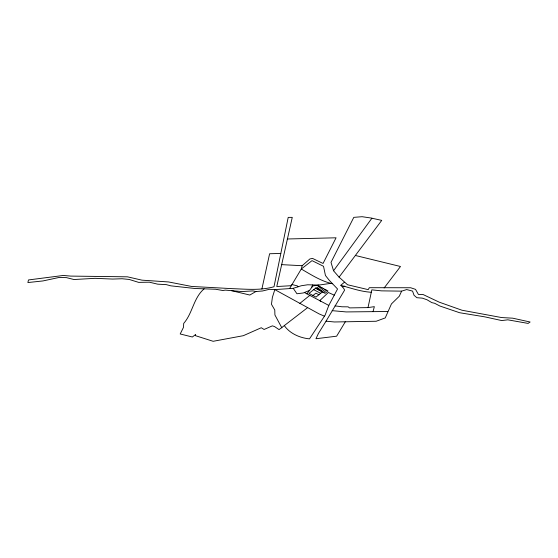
<?xml version="1.0" encoding="UTF-8"?>
<svg xmlns="http://www.w3.org/2000/svg" width="558" height="558" viewBox="0 0 558 558"><rect width="100%" height="100%" fill="white"/><g stroke="black" fill="none" stroke-linecap="round" stroke-linejoin="round"><path stroke-width="0.84" d="M335.051 305.868L341.949 306.788L348.129 306.844L349.524 307.897L368.008 307.604L371.823 289.853L381.47 290.858L401.62 291.143L406.691 289.567L412.557 291.102L414.057 295.315L416.903 297.707L422.315 298.139L426.996 299.758L431.815 302.624L434.689 303.294L439.85 306.014L459.604 312.724L484.881 316.867L501.705 320.564L507.808 319.825L528.084 323.41L530.1 322.008L512.746 318.186L501.614 317.558L461.968 310.227L439.279 302.185L422.971 294.478L418.409 294.443L415.536 289.372L410.667 287.747L369.326 287.698L368.21 289.644L347.557 284.761L339.076 277.152L333.544 270.769L331.006 262.379L353.807 217.355L362.107 216.706L371.084 218.025L381.735 220.389L339.076 277.152M318.89 285.075L307.591 284.782L301.25 285.759L293.229 288.326L274.822 289.616L269.319 289.316L262.567 290.976L255.906 291.527L252.983 290.913L241.809 291.555L225.286 290.111L222.879 290.523L215.66 289.246L195 288.493L170.86 285.842L166.284 284.629L157.719 284.175L149.328 282.181L138.642 282.376L129.205 279.453L122.104 278.742L112.73 279.063L95.034 278.33L73.963 279.53L66.458 277.633L59.078 277.459L42.959 280.939L27.9 282.55L28.458 279.949L63.263 275.471L70.699 276.091L127.454 276.824L141.962 280.158L168.607 281.957L191.596 286.449L232.261 288.653C246.127 289.114 260.481 290.676 273.999 286.742L288.207 217.39L292.259 217.369L276.768 286.533L291.318 285.696L301.278 269.019L302.157 265.72L309.906 258.947L312.508 258.403L323.054 263.46L336.069 237.799L287.321 238.984M261.897 288.988L269.612 253.744L280.82 253.437M373.079 311.524L374.348 306.649L368.008 307.604M311.664 287.537L312.564 284.964M332.707 283.764C321.352 281.385 311.336 274.836 301.278 269.019L312.027 260.635L323.528 266.305L325.44 275.478L329.276 280.325L337.548 288.995L328.801 305.428L325.056 315.298L309.509 338.866C300.12 337.974 290.076 333.733 284.489 325.851M401.62 291.143L399.263 296.27L391.458 303.901L385.243 317.914L376.204 321.255L334.381 321.973L326.046 321.171L318.36 333.572L315.961 338.734L336.634 336.188L345.297 321.813M326.046 321.171L344.6 290.146L343.637 288.27L341.008 285.382M289.686 288.437L292.001 284.552L297.421 285.898L297.965 286.868M333.544 270.769L371.914 218.213M306.9 293.843L312.864 285.947L330.252 283.436M384.12 288.005L400.484 266.494L355.362 255.473M204.13 288.828C193.424 297.993 192.754 313.01 183.701 323.41L183.484 327.358L180.199 333.977L192.357 336.997L195.558 334.556L195.335 335.63L213.142 341.294L243.316 335.693L261.27 327.741L264.094 329.464L272.36 325.858L274.55 326.563L279.077 329.625L307.639 307.625M344.321 282.313L340.729 285.326C350.78 288.012 360.761 291.66 371.328 292.266M299.862 303.378L309.802 295.384M317.558 289.358L320.501 287.021M319.057 290.153L322.008 287.816M312.961 295.496L315.905 293.159L318.911 294.75M320.557 290.948L323.507 288.612M322.057 291.743L325.007 289.407M323.563 292.538L326.507 290.202M255.906 291.527L249.803 295.043L231.444 290.648M293.229 288.326L296.947 293.752L303.252 292.971L309.467 290.446M342.249 286.742L344.851 286.163M387.747 311.49L346.197 311.929L332.143 310.653M281.455 264.625L302.157 265.72M324.47 316.191L319.183 313.931L274.822 289.616L272.381 297.365L271.467 304.298L274.766 309.962L274.92 314.984L281.895 327.895M334.27 295.161L328.348 292.49L319.748 300.65L320.794 301.201M313.701 289.651L320.676 293.348M304.431 292.538L328.801 305.428M315.87 287.928L308.986 293.396L315.961 297.086L322.845 291.625L315.87 287.928M319.002 286.226L316.058 288.563L325.063 293.334L328.006 290.997L319.002 286.226"/></g></svg>
